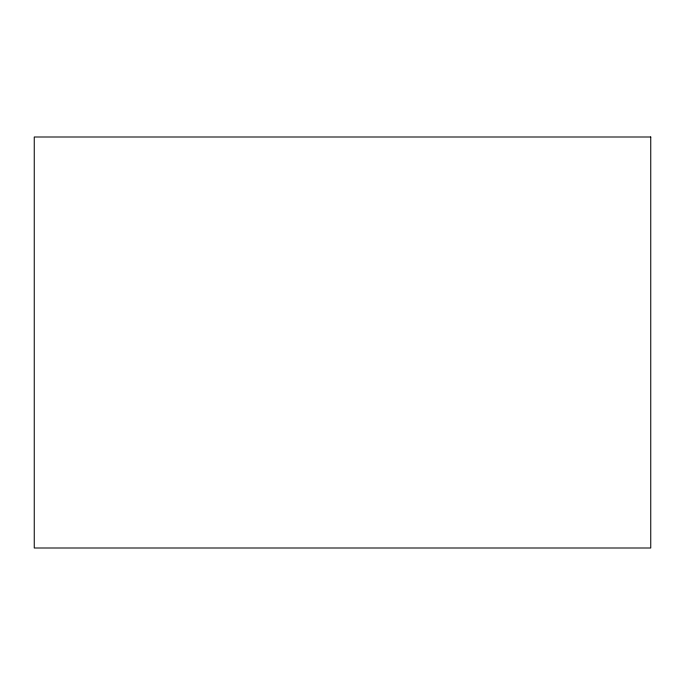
<?xml version="1.0" encoding="UTF-8"?>
<svg xmlns="http://www.w3.org/2000/svg" width="685" height="685" viewBox="0 0 685 685"><rect width="100%" height="100%" fill="white"/><g stroke="black" fill="none" stroke-linecap="round" stroke-linejoin="round"><path stroke-width="1.03" d="M650.75 137L34.25 137L34.25 548L650.75 548L650.75 137"/></g></svg>
